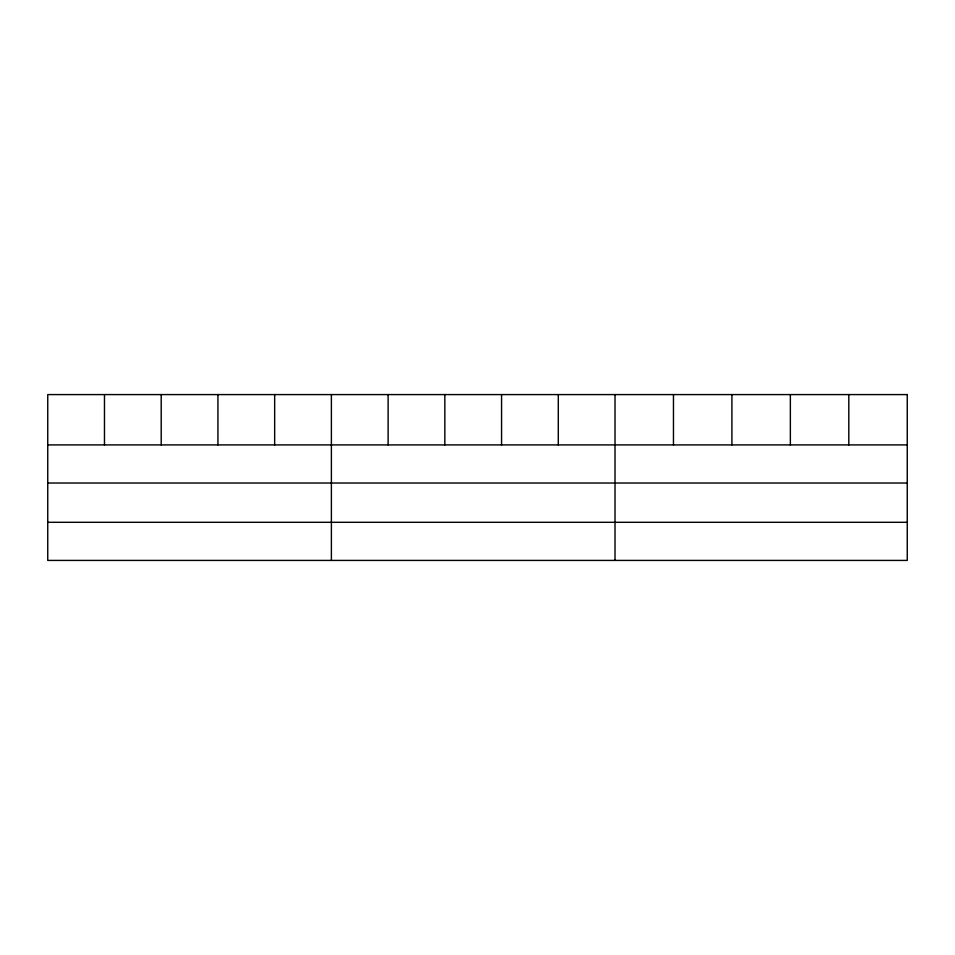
<?xml version="1.0" encoding="UTF-8"?>
<svg xmlns="http://www.w3.org/2000/svg" width="955" height="955" viewBox="0 0 955 955"><rect width="100%" height="100%" fill="white"/><g stroke="black" fill="none" stroke-linecap="round" stroke-linejoin="round"><path stroke-width="1.43" d="M47.75 444.911L907.25 444.911M47.75 483.027L907.25 483.027M47.75 522.301L907.25 522.301M848.804 394.582L848.804 444.911M790.358 394.582L790.358 444.911M731.912 394.582L731.912 444.911M673.466 394.582L673.466 444.911M615.02 394.582L615.02 560.418M558.293 394.582L558.293 444.911M501.566 394.582L501.566 444.911M444.839 394.582L444.839 444.911M388.112 394.582L388.112 444.911M331.385 394.582L331.385 560.418M274.658 394.582L274.658 444.911M217.931 394.582L217.931 444.911M161.204 394.582L161.204 444.911M104.477 394.582L104.477 444.911M907.25 394.582L47.75 394.582L47.75 560.418L907.25 560.418L907.25 394.582"/></g></svg>
